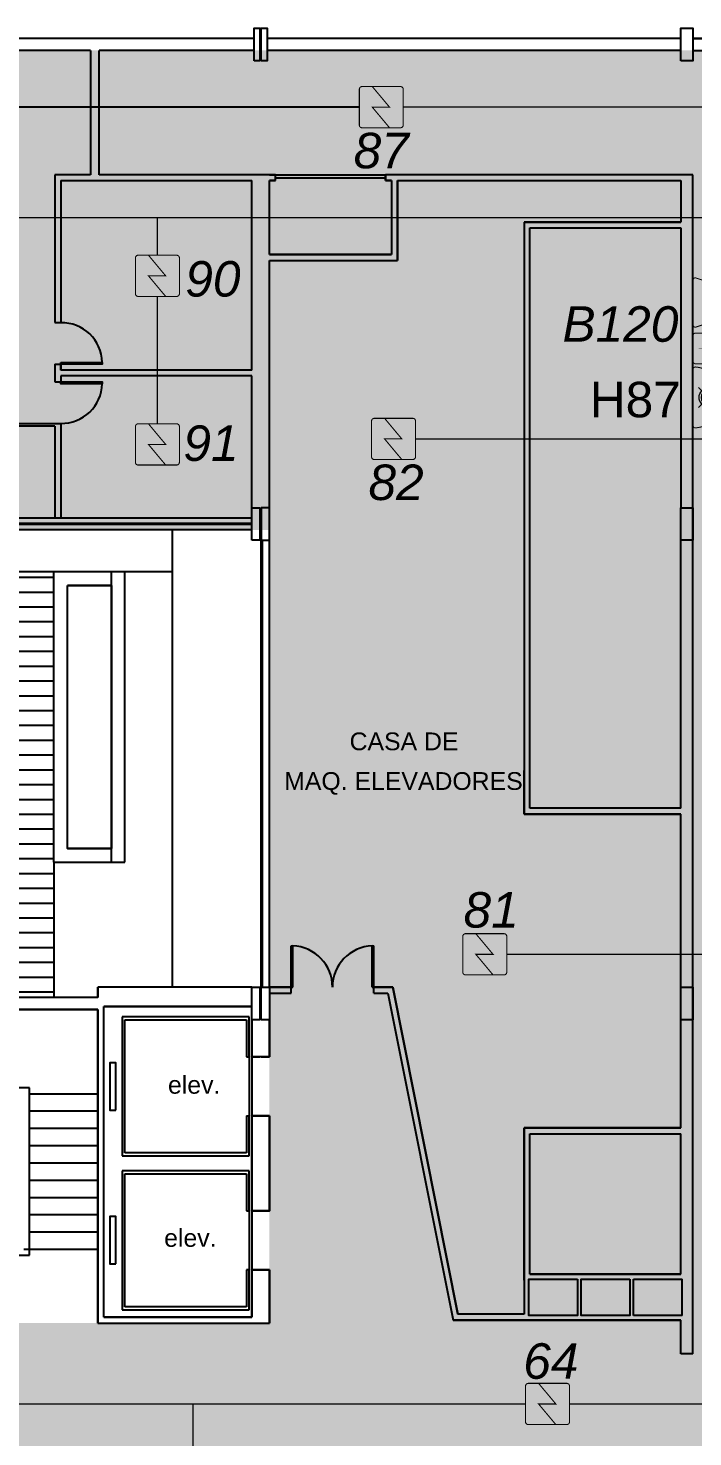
# Model space of a CAD drawing. Header units: metres. Extents: x -331 to 2982, y 362 to 2539.
# Drawn here: x 841.18 to 852.41, y 519.44 to 543.23 of the extents above; entities that cross this region are included whole.
import ezdxf
from ezdxf.enums import TextEntityAlignment as Align

# ---------------------------------------------------------------- set-up
doc = ezdxf.new("R2010")
doc.units = ezdxf.units.M
doc.layers.get('0').update_dxf_attribs({"color": 251})
doc.layers.add('_corredores', color=251, linetype='Continuous', plot=False)
doc.layers.add('_salas', color=251, linetype='Continuous', plot=False)
for name, color, linetype in [('ALV', 251, 'Continuous'), ('CX', 251, 'Continuous'), ('DET. FUMAÇA', 1, 'Continuous'), ('Div', 251, 'Continuous'), ('Est', 251, 'Continuous'), ('Pis', 251, 'Continuous'), ('Texto_Salas', 251, 'Continuous'), ('vid', 251, 'Continuous'), ('vis', 251, 'Continuous')]:
    doc.layers.add(name, color=color, linetype=linetype)
doc.styles.add('DESTAQUE', font='arial.ttf', dxfattribs={"height": 0.4})
doc.styles.get("Standard").update_dxf_attribs({"font": 'arial.ttf', "height": 0.3})
doc.styles.add('X3G_ENTITY_142289A8', font='arial.ttf', dxfattribs={"height": 0.6})

# ---------------------------------------------------------------- blocks, each defined once
blk = doc.blocks.new('Detector de fumaça')
at = {"layer": 'DET. FUMAÇA', "linetype": 'Continuous', "lineweight": 15, "const_width": 0.0187}
blk.add_lwpolyline([(774.599, 539.816), (775.249, 539.816, -0.414214), (775.296, 539.769), (775.296, 539.167, -0.414214), (775.249, 539.12), (774.599, 539.12, -0.414214), (774.553, 539.167), (774.553, 539.769, -0.414214)], format="xyb", close=True, dxfattribs=at)
blk.add_lwpolyline([(774.773, 539.816), (775.064, 539.468), (774.773, 539.468), (775.064, 539.12)], dxfattribs=at)
blk = doc.blocks.new('WEW')
at = {"color": 1, "lineweight": 0, "true_color": 0xe60000}
for p, q in [((1781.244, 994.005), (1781.439, 994.482)), ((1781.439, 994.482), (1781.308, 994.36)), ((1781.439, 994.482), (1781.447, 994.302)), ((1781.075, 994.175), (1781.413, 993.836)), ((1781.413, 994.175), (1781.075, 993.836))]:
    blk.add_line(p, q, dxfattribs=at)
at = {"color": 1, "true_color": 0xe60000, "const_width": 0.0172}
for points in [[(1779.259, 993.747), (1780.023, 993.747, 0.511918), (1780.056, 993.793), (1779.907, 994.24, 0.322823), (1779.874, 994.263), (1779.408, 994.263, 0.322823), (1779.375, 994.24), (1779.226, 993.793, 0.511918)], [(1780.193, 994.263), (1780.641, 994.263, -0.414214), (1780.675, 994.229), (1780.675, 993.782, -0.414214), (1780.641, 993.747), (1780.193, 993.747, -0.414214), (1780.159, 993.782), (1780.159, 994.229, -0.414214)], [(1780.764, 993.748), (1781.724, 993.748, 0.435311), (1781.759, 993.784, 0.930949), (1780.73, 993.784, 0.435311)]]:
    blk.add_lwpolyline(points, format="xyb", close=True, dxfattribs=at)
at = {"color": 1, "true_color": 0xe60000, "const_width": 0.0086}
for points in [[(1779.463, 994.06), (1779.617, 994.06), (1779.652, 994.026), (1779.652, 993.936), (1779.617, 993.902), (1779.463, 993.902), (1779.428, 993.936), (1779.428, 994.026)], [(1779.832, 993.936), (1779.832, 994.026), (1779.802, 994.044), (1779.679, 993.981), (1779.802, 993.918)]]:
    blk.add_lwpolyline(points, close=True, dxfattribs=at)
for points in [[(1780.336, 994.135), (1780.338, 994.117), (1780.344, 994.099), (1780.351, 994.088), (1780.365, 994.073), (1780.373, 994.067), (1780.386, 994.06), (1780.397, 994.057), (1780.413, 994.055), (1780.421, 994.055), (1780.431, 994.056), (1780.45, 994.062), (1780.464, 994.07), (1780.477, 994.082), (1780.488, 994.096), (1780.494, 994.11), (1780.497, 994.122), (1780.498, 994.13), (1780.498, 994.136)], [(1780.417, 993.837), (1780.417, 994.055)]]:
    blk.add_lwpolyline(points, dxfattribs=at)
at = {"color": 1, "lineweight": 0, "true_color": 0xe60000}
for radius in [0.158, 0.119, 0.0774]:
    blk.add_circle((1781.244, 994.005), radius, dxfattribs=at)

msp = doc.modelspace()

# ---------------------------------------------------------------- hatches: boundary and pattern name
at = {"layer": '_corredores', "transparency": 33554508}
h = msp.add_hatch(color=256, dxfattribs=at)
h.dxf.hatch_style = 1
h.paths.add_polyline_path([(854.159, 542.856), (842.384, 542.856), (842.384, 540.756), (852.409, 540.756), (852.409, 521.406), (848.359, 521.406), (847.259, 526.931), (845.259, 526.931), (845.259, 521.356), (809.009, 521.356), (809.009, 540.756), (822.22, 540.756), (822.22, 542.856), (770.404, 542.856), (768.809, 542.931), (768.809, 540.556), (770.504, 540.556), (770.504, 526.646), (768.274, 526.646), (768.274, 525.646), (769.399, 525.646), (769.399, 519.846), (768.274, 519.846), (768.274, 518.756), (770.509, 518.756), (770.509, 518.556), (770.509, 510.381), (770.509, 504.956), (767.991, 504.956), (767.991, 502.406), (768.091, 502.406), (768.091, 502.256), (760.804, 502.256), (760.804, 518.556), (759.004, 518.556), (759.004, 502.343), (756.304, 502.343), (756.304, 502.526), (754.454, 502.526), (754.454, 499.256), (756.554, 499.256), (756.554, 499.756), (801.957, 499.756), (801.957, 494.706), (802.257, 494.706), (802.257, 494.056), (801.957, 494.056), (801.957, 489.034), (797.559, 489.034), (797.559, 485.931), (798.959, 485.931), (798.959, 486.531), (802.034, 486.531), (802.034, 486.306), (803.983, 486.306), (803.983, 494.656), (816.416, 494.656), (816.416, 491.706), (814.609, 491.706), (814.609, 489.906), (818.009, 489.906), (818.009, 491.706), (824.559, 491.706), (824.559, 492.606), (823.409, 492.606), (823.409, 499.956), (842.959, 499.956), (842.959, 498.656), (844.912, 498.656), (844.912, 499.956), (852.509, 499.956), (852.509, 494.406), (854.159, 494.406)])
h.paths.add_polyline_path([(809.009, 518.756), (842.959, 518.756), (842.959, 502.256), (830.609, 502.256), (830.609, 502.356), (823.109, 502.356), (823.109, 502.956), (814.779, 502.956), (814.779, 504.162), (810.639, 504.162), (810.639, 502.956), (809.009, 502.956)], flags=16)
h.paths.add_polyline_path([(802.012, 502.256), (773.009, 502.256), (769.691, 502.256), (769.691, 502.406), (770.134, 502.406), (770.134, 502.556), (773.009, 502.556), (773.009, 518.756), (775.859, 518.756), (795.009, 518.756), (795.009, 515.106), (799.059, 515.106), (799.059, 516.906), (797.859, 516.906), (797.859, 518.756), (802.012, 518.756)], flags=16)
h.paths.add_polyline_path([(802.012, 521.356), (773.012, 521.356), (772.984, 521.356), (772.984, 526.856), (773.012, 540.756), (802.012, 540.756)], flags=16)
h.paths.add_polyline_path([(844.809, 518.556), (844.809, 518.756), (847.259, 518.756), (847.259, 518.08), (852.209, 518.08), (852.209, 518.756), (852.259, 519.237), (852.409, 519.237), (852.409, 502.256), (844.959, 502.256), (844.979, 518.556)], flags=16)
at = {"layer": '_salas', "transparency": 33554559}
h = msp.add_hatch(color=256, dxfattribs=at)
h.dxf.hatch_style = 1
h.paths.add_polyline_path([(842.384, 542.856), (822.22, 542.856), (822.22, 540.756), (842.384, 540.756)])
h = msp.add_hatch(color=256, dxfattribs=at)
h.dxf.hatch_style = 1
h.paths.add_polyline_path([(773.012, 540.756), (773.012, 534.756), (802.012, 534.756), (802.012, 540.756)])
h.paths.add_polyline_path([(809.009, 540.756), (809.009, 534.756), (845.259, 534.756), (845.259, 526.931), (847.259, 526.931), (848.359, 521.406), (852.409, 521.406), (852.409, 540.756)])
h.paths.add_polyline_path([(775.859, 526.856), (775.859, 521.356), (802.012, 521.356), (802.012, 526.856)])
h.paths.add_polyline_path([(809.009, 526.856), (809.009, 521.356), (839.659, 521.356), (839.659, 526.856)])
h.paths.add_polyline_path([(802.012, 502.256), (802.012, 518.756), (797.859, 518.756), (797.859, 516.906), (799.059, 516.906), (799.059, 515.106), (795.009, 515.106), (795.009, 518.756), (775.859, 518.756), (775.859, 514.056), (773.009, 514.056), (773.009, 502.256)])
h.paths.add_polyline_path([(830.609, 502.356), (842.959, 502.256), (842.959, 518.756), (809.009, 518.756), (809.009, 502.956), (810.639, 502.956), (810.639, 504.162), (814.779, 504.162), (814.779, 502.956), (823.109, 502.956), (823.109, 502.356)])
h.paths.add_polyline_path([(852.409, 518.08), (847.259, 518.08), (847.259, 518.756), (844.979, 518.756), (844.959, 502.256), (852.409, 502.256)])
at = {"layer": 'Pis', "ltscale": 8}
h = msp.add_hatch(dxfattribs=at)
h.set_pattern_fill('LINE', color=251, scale=0.0788, style=0)
h.set_pattern_definition([(3e-10, (193.35844, 1467.66601), (-1e-12, 0.25019), [])])
h.paths.add_polyline_path([(841.619, 534.046), (831.984, 534.046), (831.984, 527.566), (835.484, 527.566), (835.484, 529.146), (839.484, 529.146), (839.484, 526.856), (841.619, 526.856), (841.619, 529.146)])

# ---------------------------------------------------------------- linework, layer by layer
at = {"layer": 'ALV', "color": 251}
for p, q in [((844.999, 543.056), (838.959, 543.056)), ((852.209, 543.056), (845.219, 543.056)), ((852.409, 543.056), (854.159, 543.056)), ((854.159, 543.056), (852.409, 543.056)), ((842.234, 542.856), (838.959, 542.856)), ((842.234, 542.856), (842.234, 540.756)), ((842.384, 540.756), (842.384, 542.856)), ((844.999, 542.856), (842.384, 542.856)), ((852.209, 542.856), (845.219, 542.856)), ((852.409, 542.856), (854.159, 542.856)), ((852.409, 542.856), (854.159, 542.856)), ((841.634, 540.756), (841.634, 538.257)), ((842.234, 540.756), (841.634, 540.756)), ((841.634, 540.756), (841.634, 538.257)), ((841.734, 540.656), (844.959, 540.656)), ((841.734, 540.656), (841.734, 538.257)), ((841.734, 540.656), (841.734, 538.257)), ((845.259, 540.756), (842.384, 540.756)), ((844.959, 537.456), (844.959, 540.656)), ((845.259, 540.756), (845.359, 540.756)), ((845.359, 540.756), (845.259, 540.756)), ((845.259, 539.406), (845.259, 540.656)), ((845.359, 540.656), (845.259, 540.656)), ((845.259, 539.906), (845.259, 540.656)), ((845.259, 540.656), (845.359, 540.656)), ((845.359, 540.656), (845.359, 540.756)), ((847.219, 540.656), (847.219, 540.756)), ((852.409, 540.756), (847.219, 540.756)), ((847.219, 540.756), (847.219, 540.656)), ((847.319, 540.656), (847.219, 540.656)), ((847.219, 540.656), (847.319, 540.656)), ((847.319, 540.656), (847.319, 539.406)), ((847.319, 540.656), (847.319, 539.406)), ((847.419, 540.656), (852.209, 540.656)), ((847.419, 540.656), (847.419, 539.306)), ((847.419, 539.306), (847.419, 540.656)), ((847.419, 540.656), (852.209, 540.656)), ((852.209, 540.656), (852.209, 539.956)), ((852.209, 540.656), (852.209, 539.956)), ((852.409, 521.406), (852.409, 540.756)), ((849.559, 539.956), (852.209, 539.956)), ((852.209, 539.956), (849.559, 539.956)), ((849.559, 539.956), (849.559, 529.956)), ((845.259, 539.406), (845.259, 539.906)), ((845.259, 539.406), (845.259, 539.906)), ((849.659, 539.856), (852.209, 539.856)), ((849.659, 530.056), (849.659, 539.856)), ((849.659, 539.856), (852.209, 539.856)), ((852.209, 539.856), (852.209, 535.131)), ((845.259, 539.406), (847.319, 539.406)), ((847.319, 539.406), (845.259, 539.406)), ((845.259, 527.031), (845.259, 539.306)), ((845.259, 539.306), (847.419, 539.306)), ((845.259, 539.306), (847.419, 539.306)), ((841.634, 538.257), (841.734, 538.257)), ((841.634, 538.257), (841.734, 538.257)), ((841.634, 537.556), (841.634, 537.256)), ((841.634, 537.556), (841.734, 537.556)), ((841.634, 537.556), (841.734, 537.556)), ((841.634, 537.556), (841.634, 537.256)), ((841.734, 537.456), (841.734, 537.556)), ((841.734, 537.456), (841.734, 537.556)), ((841.734, 537.556), (841.734, 537.456)), ((844.959, 537.456), (841.734, 537.456)), ((844.959, 537.456), (841.734, 537.456)), ((844.959, 537.356), (841.734, 537.356)), ((841.734, 537.356), (841.734, 537.256)), ((844.959, 537.356), (841.734, 537.356)), ((841.734, 537.356), (841.734, 537.256)), ((844.959, 535.131), (844.959, 537.356)), ((841.634, 537.256), (841.734, 537.256)), ((841.634, 537.256), (841.734, 537.256)), ((841.634, 536.506), (840.634, 536.506)), ((840.684, 536.556), (841.734, 536.556)), ((841.634, 536.506), (841.634, 534.956)), ((841.734, 536.556), (841.734, 534.956)), ((841.734, 536.556), (841.734, 534.956)), ((852.209, 530.056), (852.209, 535.131)), ((849.559, 529.956), (849.559, 530.694)), ((852.209, 529.956), (849.559, 529.956)), ((849.559, 529.956), (852.209, 529.956)), ((852.209, 530.056), (849.659, 530.056)), ((852.209, 530.056), (849.659, 530.056)), ((852.209, 524.656), (852.209, 529.956)), ((842.359, 526.856), (839.659, 526.856)), ((842.359, 526.856), (839.659, 526.856)), ((844.959, 527.031), (842.359, 527.031)), ((844.959, 527.031), (842.359, 527.031)), ((842.359, 527.031), (842.359, 526.856)), ((842.359, 526.856), (842.359, 527.031)), ((845.259, 527.031), (845.653, 527.031)), ((845.653, 527.031), (845.259, 527.031)), ((845.259, 526.931), (845.623, 526.931)), ((845.259, 526.931), (845.623, 526.931)), ((847.341, 527.031), (846.993, 527.031)), ((846.993, 527.031), (847.341, 527.031)), ((847.023, 526.931), (847.259, 526.931)), ((847.023, 526.931), (847.259, 526.931)), ((847.259, 526.931), (848.359, 521.406)), ((847.259, 526.931), (848.359, 521.406)), ((847.341, 527.031), (848.441, 521.506)), ((848.441, 521.506), (847.341, 527.031)), ((842.359, 526.656), (839.759, 526.656)), ((839.759, 526.656), (842.359, 526.656)), ((842.359, 521.356), (842.359, 526.656)), ((842.359, 526.656), (842.359, 521.456)), ((842.459, 521.456), (842.459, 526.706)), ((844.959, 526.706), (842.459, 526.706)), ((842.459, 521.456), (842.459, 526.706)), ((842.459, 526.706), (844.959, 526.706)), ((844.959, 525.856), (844.959, 526.481)), ((844.959, 526.481), (844.959, 525.856)), ((845.259, 526.481), (845.259, 525.856)), ((845.259, 525.856), (845.259, 526.481)), ((845.259, 525.856), (844.959, 525.856)), ((844.959, 525.856), (845.099, 525.856)), ((845.119, 525.856), (845.259, 525.856)), ((844.959, 523.256), (844.959, 524.856)), ((844.959, 524.856), (845.259, 524.856)), ((845.259, 524.856), (845.259, 523.256)), ((849.559, 522.081), (849.559, 524.656)), ((849.559, 524.656), (852.209, 524.656)), ((852.209, 524.656), (849.559, 524.656)), ((849.559, 524.656), (849.559, 521.506)), ((849.659, 522.181), (849.659, 524.556)), ((849.659, 524.556), (852.209, 524.556)), ((849.659, 522.181), (849.659, 524.556)), ((849.659, 524.556), (852.209, 524.556)), ((852.209, 522.181), (852.209, 524.556)), ((845.259, 523.256), (844.959, 523.256)), ((844.959, 521.456), (844.959, 522.256)), ((844.959, 522.256), (845.259, 522.256)), ((845.259, 522.256), (844.959, 522.256)), ((844.959, 522.256), (844.959, 521.456)), ((845.259, 522.256), (845.259, 521.356)), ((845.259, 521.456), (845.259, 522.256)), ((849.659, 522.181), (852.209, 522.181)), ((852.209, 522.181), (849.659, 522.181)), ((851.406, 521.486), (851.406, 522.101)), ((851.406, 522.101), (852.229, 522.101)), ((852.229, 521.486), (852.229, 522.101)), ((842.359, 521.456), (842.359, 521.356)), ((842.459, 521.456), (844.959, 521.456)), ((842.459, 521.456), (844.959, 521.456)), ((844.959, 521.456), (842.459, 521.456)), ((845.259, 521.356), (845.259, 521.456)), ((845.259, 521.356), (845.259, 521.456)), ((849.559, 521.406), (848.359, 521.406)), ((848.359, 521.406), (849.559, 521.406)), ((849.559, 521.506), (848.441, 521.506)), ((849.559, 521.506), (848.441, 521.506)), ((852.209, 521.406), (849.559, 521.406)), ((849.559, 521.406), (852.209, 521.406)), ((849.559, 521.406), (852.209, 521.406)), ((852.229, 521.486), (851.406, 521.486)), ((852.209, 520.837), (852.209, 521.406)), ((852.409, 520.837), (852.409, 521.406)), ((842.359, 521.356), (845.259, 521.356)), ((842.359, 521.356), (845.259, 521.356)), ((852.409, 520.837), (852.209, 520.837))]:
    msp.add_line(p, q, dxfattribs=at)
msp.add_lwpolyline([(852.409, 521.406), (852.409, 534.581)], dxfattribs=at)
for points in [[(845.259, 524.856), (844.959, 524.856), (844.959, 523.256), (845.259, 523.256)], [(850.462, 522.101), (850.462, 521.486), (849.639, 521.486), (849.639, 522.101)], [(851.346, 522.101), (851.346, 521.486), (850.522, 521.486), (850.522, 522.101)]]:
    msp.add_lwpolyline(points, close=True, dxfattribs=at)
at = {"layer": 'CX', "color": 251}
for p, q in [((845.359, 540.756), (847.219, 540.756)), ((845.359, 540.706), (847.219, 540.706)), ((845.623, 526.931), (845.623, 527.731)), ((845.653, 527.031), (845.653, 527.731)), ((846.993, 527.031), (846.993, 527.731)), ((847.023, 526.931), (847.023, 527.731)), ((844.959, 523.256), (844.959, 522.256))]:
    msp.add_line(p, q, dxfattribs=at)
at = {"layer": 'CX', "color": 251, "ltscale": 8}
for p, q in [((845.623, 527.731), (845.653, 527.731)), ((846.993, 527.731), (847.023, 527.731)), ((845.623, 527.031), (845.653, 527.031)), ((846.993, 527.031), (847.023, 527.031))]:
    msp.add_line(p, q, dxfattribs=at)
at = {"layer": 'CX', "color": 251}
for points in [[(841.734, 537.586), (842.434, 537.586), (842.434, 537.556), (841.734, 537.556)], [(841.734, 537.256), (842.434, 537.256), (842.434, 537.226), (841.734, 537.226)]]:
    msp.add_lwpolyline(points, close=True, dxfattribs=at)
for centre, radius, start, end in [((841.749, 537.571), 0.685, 1.2545, 91.2545), ((841.749, 537.241), 0.685, 268.7455, 358.7455), ((845.623, 527.031), 0.7, 0, 87.5437), ((847.023, 527.031), 0.7, 92.4563, 180)]:
    msp.add_arc(centre, radius, start, end, dxfattribs=at)
at = {"layer": 'Div', "color": 150}
msp.add_line((846.775, 541.897), (840.144, 541.897), dxfattribs=at)
at = {"layer": 'Div', "color": 150, "linetype": 'Continuous', "lineweight": 0}
for p, q in [((852.912, 541.899), (847.519, 541.899)), ((843.366, 539.396), (843.366, 540.035)), ((843.366, 536.548), (843.366, 538.701)), ((847.726, 536.293), (852.901, 536.293)), ((849.267, 527.587), (853.284, 527.587)), ((843.968, 517.568), (843.968, 519.991))]:
    msp.add_line(p, q, dxfattribs=at)
for points in [[(828.681, 540.035), (853.284, 540.035)], [(840.846, 519.991), (849.584, 519.991)], [(850.327, 519.991), (853.284, 519.991)]]:
    msp.add_lwpolyline(points, dxfattribs=at)
at = {"layer": 'Est', "color": 251}
msp.add_line((844.959, 526.856), (844.959, 527.016), dxfattribs=at)
for points in [[(844.999, 542.681), (844.999, 543.231), (845.099, 543.231), (845.099, 542.681)], [(845.119, 542.681), (845.119, 543.231), (845.219, 543.231), (845.219, 542.681)], [(844.959, 534.581), (844.959, 535.131), (845.099, 535.131), (845.099, 534.581)], [(845.119, 535.131), (845.119, 534.581), (845.259, 534.581), (845.259, 535.131)], [(844.959, 526.481), (844.959, 527.031), (845.099, 527.031), (845.099, 526.481)], [(845.119, 526.481), (845.119, 527.031), (845.259, 527.031), (845.259, 526.481)]]:
    msp.add_lwpolyline(points, close=True, dxfattribs=at)
for points in [[(852.209, 542.681), (852.209, 543.231), (852.309, 543.231), (852.409, 543.231), (852.409, 542.681), (852.309, 542.681)], [(852.309, 542.681), (852.209, 542.681)], [(852.209, 534.581), (852.209, 535.131), (852.309, 535.131), (852.409, 535.131), (852.409, 534.581), (852.209, 534.581)], [(852.209, 526.481), (852.209, 527.031), (852.309, 527.031), (852.409, 527.031), (852.409, 526.481), (852.209, 526.481)]]:
    msp.add_lwpolyline(points, dxfattribs=at)
at = {"layer": 'Pis', "color": 251, "ltscale": 8}
for p, q in [((843.619, 527.031), (843.619, 534.756)), ((843.619, 534.046), (831.984, 534.046)), ((841.619, 529.146), (841.619, 534.046)), ((842.589, 529.146), (842.589, 534.046)), ((842.819, 529.146), (842.819, 534.046)), ((841.619, 529.146), (842.819, 529.146)), ((841.619, 529.146), (841.619, 526.856))]:
    msp.add_line(p, q, dxfattribs=at)
at = {"layer": 'Pis', "color": 251}
for p, q in [((841.849, 529.376), (841.849, 533.816)), ((842.589, 533.816), (841.849, 533.816)), ((841.849, 529.376), (842.589, 529.376)), ((842.769, 526.531), (842.769, 524.181)), ((844.919, 526.531), (842.769, 526.531)), ((842.819, 524.231), (842.819, 526.481)), ((842.819, 526.481), (844.869, 526.481)), ((844.869, 526.481), (844.869, 525.856)), ((844.919, 525.856), (844.919, 526.531)), ((844.869, 525.856), (844.919, 525.856)), ((844.919, 525.856), (844.919, 524.856)), ((844.959, 525.856), (844.959, 524.856)), ((841.209, 525.231), (842.359, 525.231)), ((841.209, 524.94), (842.359, 524.94)), ((844.869, 524.856), (844.919, 524.856)), ((844.869, 524.856), (844.869, 524.231)), ((844.919, 524.181), (844.919, 524.856)), ((841.209, 524.648), (842.359, 524.648)), ((841.209, 524.356), (842.359, 524.356)), ((844.869, 524.231), (842.819, 524.231)), ((841.209, 524.065), (842.359, 524.065)), ((842.769, 524.181), (844.919, 524.181)), ((841.209, 523.773), (842.359, 523.773)), ((842.769, 523.931), (842.769, 521.581)), ((844.919, 523.931), (842.769, 523.931)), ((842.819, 523.881), (844.869, 523.881)), ((842.819, 521.631), (842.819, 523.881)), ((844.869, 523.881), (844.869, 523.256)), ((844.919, 523.256), (844.919, 523.931)), ((841.209, 523.481), (842.359, 523.481)), ((841.209, 523.19), (842.359, 523.19)), ((844.869, 523.256), (844.919, 523.256)), ((844.919, 523.256), (844.919, 522.256)), ((841.209, 522.898), (842.359, 522.898)), ((841.109, 522.606), (841.209, 522.606)), ((841.209, 522.606), (842.359, 522.606)), ((844.919, 522.256), (844.869, 522.256)), ((844.869, 522.256), (844.869, 521.631)), ((844.919, 521.581), (844.919, 522.256)), ((844.869, 521.631), (842.819, 521.631)), ((842.769, 521.581), (844.919, 521.581))]:
    msp.add_line(p, q, dxfattribs=at)
at = {"layer": 'Pis', "color": 251, "ltscale": 8}
msp.add_lwpolyline([(841.849, 533.816), (842.589, 533.816), (842.589, 529.376), (841.849, 529.376)], close=True, dxfattribs=at)
at = {"layer": 'Pis', "color": 251}
for points in [[(842.664, 524.956), (842.664, 525.756), (842.564, 525.756), (842.564, 524.956)], [(842.664, 522.356), (842.664, 523.156), (842.564, 523.156), (842.564, 522.356)]]:
    msp.add_lwpolyline(points, close=True, dxfattribs=at)
at = {"layer": 'vid', "color": 251}
for p, q in [((844.959, 534.866), (838.034, 534.866)), ((844.959, 534.846), (838.034, 534.846)), ((844.959, 534.846), (844.959, 534.866)), ((845.119, 527.031), (845.119, 534.581)), ((845.139, 527.031), (845.139, 534.581))]:
    msp.add_line(p, q, dxfattribs=at)
at = {"layer": 'vis', "color": 251}
for p, q in [((844.959, 534.956), (838.034, 534.956)), ((844.959, 534.756), (838.034, 534.756)), ((841.209, 525.331), (840.909, 525.331)), ((841.209, 522.506), (841.209, 525.331)), ((840.909, 522.506), (841.209, 522.506))]:
    msp.add_line(p, q, dxfattribs=at)

# ---------------------------------------------------------------- block references
at = {"lineweight": 0, "rotation": 270}
msp.add_blockref('WEW', (-141.332, 2318.238), dxfattribs=at)
at = {"layer": 'DET. FUMAÇA', "linetype": 'Continuous', "lineweight": 0}
for p in [(72.223, 2.429), (68.442, -0.42), (72.43, -3.175), (68.442, -3.268), (73.971, -11.881), (75.031, -19.477)]:
    msp.add_blockref('Detector de fumaça', p, dxfattribs=at)

# ---------------------------------------------------------------- texts
at = {"layer": 'Div', "color": 5, "linetype": 'Continuous', "lineweight": 0, "width": 13.3188, "attachment_point": 1}
for s, insert, char_height in [('{\\fArial|b0|i1|c0|p34;87}', (846.681, 541.464), 0.6), ('{\\fArial|b0|i1|c0|p34;90}', (843.838, 539.297), 0.6), ('{\\fArial|b0|i1|c0|p34;\\H3x;91}', (843.805, 536.521), 0.2), ('{\\fArial|b0|i1|c0|p34;82}', (846.931, 535.86), 0.6), ('{\\fArial|b0|i1|c0|p34;81}', (848.537, 528.637), 0.6), ('{\\fArial|b0|i1|c0|p34;64}', (849.545, 521.016), 0.6)]:
    msp.add_mtext(s, dxfattribs=dict(at, insert=insert, char_height=char_height))
at = {"layer": 'Div', "color": 6, "linetype": 'Continuous', "lineweight": 0, "true_color": 0xff00ff, "insert": (850.208, 538.534), "char_height": 0.6, "width": 13.3188, "attachment_point": 1}
msp.add_mtext('{\\fArial|b0|i1|c0|p34;\\C6;B120}', dxfattribs=at)
at = {"layer": 'Div', "color": 96, "linetype": 'Continuous', "lineweight": 0, "true_color": 0x008000, "insert": (850.669, 537.258), "char_height": 0.6, "width": 13.3188, "attachment_point": 1, "style": 'X3G_ENTITY_142289A8'}
msp.add_mtext('H87', dxfattribs=at)
at = {"layer": 'Texto_Salas', "color": 251, "style": 'DESTAQUE'}
for s, p in [('CASA DE ', (847.59, 531.034)), ('MAQ. ELEVADORES', (847.522, 530.364)), ('elev.', (843.988, 525.232)), ('elev.', (843.923, 522.646))]:
    msp.add_text(s, height=0.3, dxfattribs=at).set_placement(p, align=Align.CENTER)

doc.saveas('drawing.dxf')
